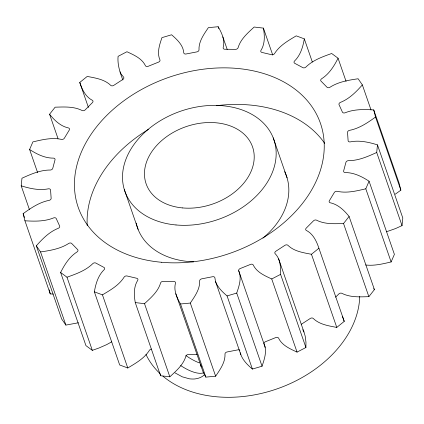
<?xml version="1.0" encoding="UTF-8"?>
<svg xmlns="http://www.w3.org/2000/svg" width="424" height="424" viewBox="0 0 424 424"><rect width="100%" height="100%" fill="white"/><g stroke="black" fill="none" stroke-linecap="round" stroke-linejoin="round"><path stroke-width="0.64" d="M120.045 71.842L121.19 74.168L123.585 77.104A2.21 1.606 -19.1 0 1 122.806 79.479L113.807 85.335A2.21 1.606 -19.1 0 1 110.802 85.431C104.585 79.32 95.421 78.005 87.222 76.431L79.76 82.457C82.065 89.406 85.531 96.842 92.384 100.308A2.21 1.606 -19.1 0 1 92.39 102.64L85.213 109.848A2.21 1.606 -19.1 0 1 82.182 110.553C73.893 106.292 64.172 106.922 55.136 107.187L49.581 114.236C54.452 120.352 60.558 126.267 68.465 127.947A2.21 1.606 -19.1 0 1 69.26 130.073L64.395 138.139A2.21 1.606 -19.1 0 1 61.549 139.411C52.004 137.254 42.188 139.719 32.881 141.907L29.606 149.492C36.724 154.119 44.774 158.205 53.472 158.131A2.21 1.606 -19.1 0 1 54.998 159.912L52.772 168.291A2.21 1.606 -19.1 0 1 50.302 170.035C40.301 169.976 30.904 174.169 21.969 178.223L21.2 185.834C29.929 188.532 39.284 190.683 48.41 188.812A2.21 1.606 -19.1 0 1 50.573 190.122L51.14 198.236A2.21 1.606 -19.1 0 1 49.216 200.34C39.464 202.206 31.037 207.935 23.14 213.664L24.931 220.777C34.53 221.392 44.578 221.598 53.641 217.894A2.21 1.606 -19.1 0 1 56.281 218.646L59.604 225.944A2.21 1.606 -19.1 0 1 58.358 228.266C49.454 231.764 42.532 238.76 36.321 245.814L40.55 251.941C50.276 250.52 60.415 248.851 68.799 243.392A2.21 1.606 -19.1 0 1 71.746 243.535L77.592 249.524A2.21 1.606 -19.1 0 1 77.11 251.898C69.499 256.706 64.575 264.608 60.616 272.478L66.992 277.211C76.15 273.952 85.807 270.565 92.851 263.574A2.21 1.606 -19.1 0 1 95.898 263.097L103.875 267.364A2.21 1.606 -19.1 0 1 104.193 269.632C98.172 275.441 95.702 283.82 94.361 291.844L102.449 294.85C110.452 290.069 119.112 285.188 124.163 277.058A2.21 1.606 -19.1 0 1 127.105 275.998L136.666 278.255A2.21 1.606 -19.1 0 1 137.752 280.264C133.549 286.878 133.942 295.178 135.256 302.588L144.515 303.669C150.886 297.754 158.115 291.601 160.595 282.935A2.21 1.606 -19.1 0 1 163.229 281.361L173.729 281.451A2.21 1.606 -19.1 0 1 175.515 283.062C173.427 290.371 176.909 297.781 180.523 303.981L190.312 303.059C194.754 296.429 200.091 289.184 199.672 280.799A2.21 1.606 -19.1 0 1 201.819 278.817L212.535 276.734A2.21 1.606 -19.1 0 1 214.899 277.842L215.503 281.504L240.827 354.639C243.042 360.527 247.69 365.075 252.397 369.06L262.048 366.204C264.417 359.197 267.258 351.125 264.046 343.928A2.21 1.606 -19.1 0 1 265.562 341.675L275.77 337.568A2.21 1.606 -19.1 0 1 278.547 338.087C282.024 345.433 290.101 348.867 297.054 352.106L305.916 347.51L280.587 274.37C280.746 267.226 280.471 258.985 275.086 253.6A2.21 1.606 -19.1 0 1 275.87 251.231L284.864 245.369A2.21 1.606 -19.1 0 1 287.875 245.273C294.092 251.384 303.255 252.699 311.454 254.273L318.917 248.247C316.611 241.298 313.145 233.863 306.292 230.396A2.21 1.606 -19.1 0 1 306.287 228.064L313.463 220.856A2.21 1.606 -19.1 0 1 316.49 220.151C324.779 224.413 334.504 223.787 343.535 223.517L349.095 216.473C344.224 210.352 338.114 204.442 330.206 202.762A2.21 1.606 -19.1 0 1 329.411 200.632L334.282 192.565A2.21 1.606 -19.1 0 1 337.128 191.293C346.673 193.455 356.489 190.986 365.795 188.797L369.066 181.212C361.948 176.591 353.897 172.504 345.205 172.573A2.21 1.606 -19.1 0 1 343.673 170.793L345.904 162.418A2.21 1.606 -19.1 0 1 348.369 160.669C358.375 160.728 367.772 156.541 376.708 152.481L377.471 144.87C368.742 142.173 359.388 140.021 350.261 141.897A2.21 1.606 -19.1 0 1 348.104 140.583L347.537 132.468A2.21 1.606 -19.1 0 1 349.456 130.364C359.208 128.499 367.64 122.769 375.531 117.04L373.74 109.927C364.142 109.312 354.093 109.111 345.03 112.816A2.21 1.606 -19.1 0 1 342.391 112.058L339.073 104.76A2.21 1.606 -19.1 0 1 340.313 102.444C349.222 98.94 356.144 91.944 362.35 84.89L358.121 78.763C348.401 80.184 338.262 81.853 329.877 87.318A2.21 1.606 -19.1 0 1 326.931 87.169L321.085 81.185A2.21 1.606 -19.1 0 1 321.562 78.806C329.178 73.999 334.096 66.102 338.061 58.226L331.679 53.498C322.521 56.758 312.87 60.139 305.821 67.135A2.21 1.606 -19.1 0 1 302.773 67.607L294.797 63.34A2.21 1.606 -19.1 0 1 294.484 61.072C300.499 55.263 302.969 46.884 304.315 38.865L296.222 35.855C288.225 40.635 279.559 45.516 274.508 53.647A2.21 1.606 -19.1 0 1 271.572 54.707L262.006 52.449A2.21 1.606 -19.1 0 1 260.919 50.44C265.127 43.831 264.73 35.531 263.415 28.116L254.162 27.035C247.791 32.95 240.556 39.103 238.076 47.769A2.21 1.606 -19.1 0 1 235.442 49.343L224.948 49.253A2.21 1.606 -19.1 0 1 223.157 47.642C225.25 40.338 221.768 32.929 218.148 26.728L208.364 27.645C203.923 34.275 198.58 41.526 199.004 49.91A2.21 1.606 -19.1 0 1 196.853 51.892L186.141 53.97A2.21 1.606 -19.1 0 1 183.772 52.867C183.253 45.172 177.041 39.538 171.603 34.784L161.952 37.635C159.583 44.647 156.742 52.719 159.954 59.911A2.21 1.606 -19.1 0 1 158.438 62.169L148.23 66.276A2.21 1.606 -19.1 0 1 145.453 65.752C141.976 58.411 133.899 54.977 126.946 51.733L118.084 56.334C117.326 64.543 119.966 72.419 122.859 79.966M305.916 347.51L305.958 342.163L305.19 336.126L303.955 332.003L278.626 258.868M386.487 231.769L395.534 228.568L402.031 225.616L402.8 218.01L377.471 144.87M262.048 366.204L236.725 293.069C239.094 286.062 241.929 277.99 238.723 270.793A2.21 1.606 -19.1 0 1 240.238 268.535L250.441 264.428A2.21 1.606 -19.1 0 1 253.223 264.952C256.7 272.293 264.777 275.727 271.731 278.971L297.054 352.106M365.7 264.989C374.249 266.018 382.846 263.898 391.119 261.937L394.394 254.352L369.066 181.212M175.806 293.779L203.303 372.537L205.852 377.116L215.636 376.199C220.077 369.564 225.42 362.319 224.996 353.934A2.21 1.606 -19.1 0 1 227.147 351.952L237.859 349.874A2.21 1.606 -19.1 0 1 239.825 350.24M335.649 297.15L338.787 293.996A2.21 1.606 -19.1 0 1 341.818 293.291C350.107 297.553 359.828 296.922 368.864 296.657L374.419 289.608L349.095 216.473M204.739 374.461L204.013 375.166A36.602 20.347 25.9 0 1 200.441 377.455L199.073 378.001A36.596 19.377 29.6 0 1 194.478 378.982A36.279 18.168 33.2 0 1 189.422 378.817L182.241 376.814L175.017 372.866M135.256 302.588L160.585 375.722L169.839 376.809C176.209 370.894 183.444 364.741 185.924 356.075A2.21 1.606 -19.1 0 1 188.558 354.496L197.086 354.57M301.194 324.365L310.193 318.509A2.21 1.606 -19.1 0 1 313.198 318.413C319.415 324.519 328.579 325.839 336.778 327.413L344.24 321.381L318.917 248.247M395.242 194.213L400.86 190.175L399.069 183.067L373.74 109.927M94.361 291.844L119.685 364.979L127.778 367.99C135.775 363.209 144.441 358.328 149.492 350.197A2.21 1.606 -19.1 0 1 151.352 349.084M111.766 341.813L106.641 344.632L99.073 347.961L92.321 350.346L85.94 345.618L60.616 272.478M271.731 278.971L280.587 274.37M215.503 281.504C217.713 287.393 222.367 291.94 227.073 295.925L236.725 293.069M78.424 322.781L65.879 325.081L61.65 318.954L36.321 245.814M24.931 220.777L50.26 293.911L53.318 294.086M373.655 288.696L374.419 289.608M302.81 329.676L303.955 332.003M342.481 316.484L344.24 321.381M375.531 117.04L400.86 190.175M362.35 84.89L371.011 109.895M376.708 152.481L402.031 225.616M338.061 58.226L346.069 81.355M365.795 188.797L391.119 261.937M304.315 38.865L312.324 61.989M343.535 223.517L368.864 296.657M263.415 28.116L272.722 54.998M273.226 137.864L287.064 177.831M311.454 254.273L336.778 327.413M222.87 36.93L227.2 49.428M218.148 26.728L218.8 28.604M238.723 270.793L265.244 347.415M227.073 295.925L252.397 369.06M190.312 303.059L215.636 376.199M180.523 303.981L205.852 377.116M124.274 189.443L138.113 229.411M79.76 82.457L88.415 107.463M144.515 303.669L169.839 376.809M49.581 114.236L58.019 138.616M102.449 294.85L127.778 367.99M29.606 149.492L37.614 172.621M66.992 277.211L92.321 350.346M21.2 185.834L29.426 209.589M40.55 251.941L65.879 325.081M23.14 213.664L24.438 217.417M49.216 289.767L50.26 293.911M200.637 364.497L201.13 366.914M240.525 352.81L240.827 354.639M160.389 374.429L160.585 375.722M87.233 225.642A128.191 93.142 -19.1 0 1 148.374 129.447M216.526 105.698A128.191 93.142 -19.1 0 1 324.72 143.407M284.684 171.678A78.853 57.293 -19.1 0 1 262.986 238.071M193.704 261.841A78.853 57.293 -19.1 0 1 136.178 223.103M359.727 296.482A112.646 81.848 -19.1 0 1 284.223 386.174A112.646 81.848 -19.1 0 1 162.933 376.173M160.208 373.756A112.646 81.848 -19.1 0 1 145.973 354.443M203.812 372.754A35.24 13.966 42.3 0 1 180.672 365.557M199.365 362.886A35.24 13.966 42.3 0 1 185.882 355.545M161.406 262.26A128.191 93.142 -19.1 0 0 321.371 126.193A128.191 93.142 -19.1 0 0 115.233 107.606A128.191 93.142 -19.1 0 0 161.406 262.26M176.008 224.964A78.853 57.293 -19.1 0 0 274.402 141.266A78.853 57.293 -19.1 0 0 147.605 129.834A78.853 57.293 -19.1 0 0 176.008 224.964M182.67 207.93A56.323 40.921 -19.1 0 0 252.953 148.146A56.323 40.921 -19.1 0 0 162.387 139.984A56.323 40.921 -19.1 0 0 182.67 207.93"/></g></svg>
